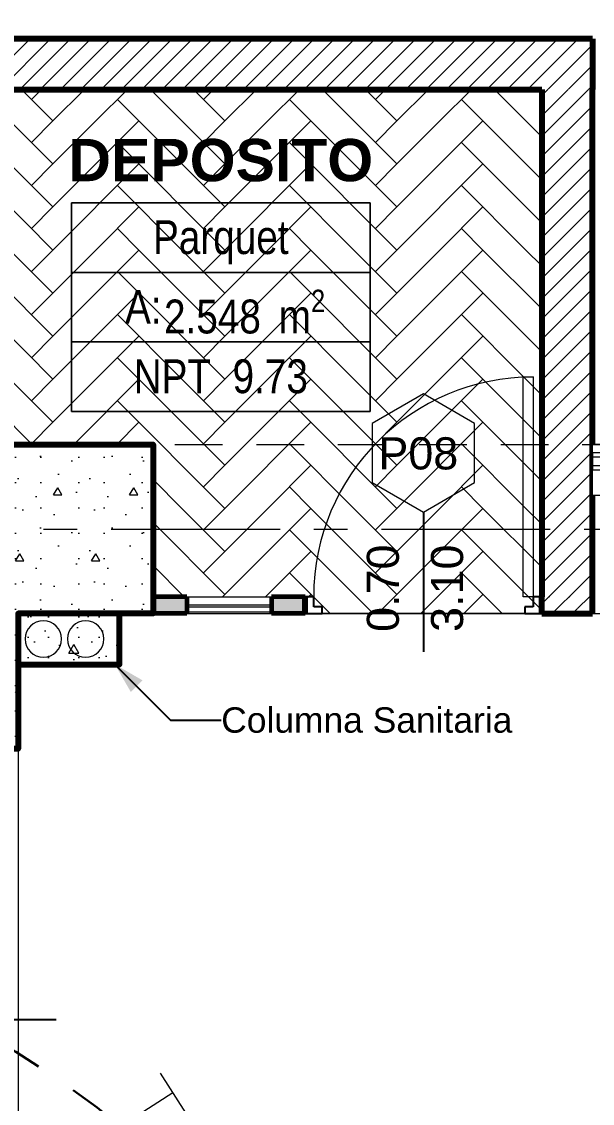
# Model space of a CAD drawing. Header units: inches. Extents: x -19 to 5698, y -728 to 92.
# Drawn here: x 194.581 to 196.27, y 37.952 to 41.15 of the extents above; entities that cross this region are included whole.
import ezdxf

# ---------------------------------------------------------------- set-up
doc = ezdxf.new("R2010")
doc.units = ezdxf.units.IN
doc.header["$MEASUREMENT"] = 0
doc.set_wipeout_variables(frame=1)
doc.header["$PDMODE"] = 1
for name, pattern in [('HIDDEN', [0.375, 0.25, -0.125]), ('Hidden Line', [0.195611, 0.141111, -0.0545]), ('Punto & Raya', [0.65, 0.5, -0.075, 0, -0.075]), ('Rayas', [0.282222, 0.141111, -0.141111]), ('RAYITAS', [0.375, 0.25, -0.125]), ('Wipeout_Contour', [1, 0, -1])]:
    doc.linetypes.add(name, pattern=pattern)
doc.layers.get('0').update_dxf_attribs({"color": 61})
for name, color, linetype, lineweight in [('00 conduct tomacorr', 120, 'HIDDEN', 30), ('T-TECHO-E', 150, 'Continuous', 20), ('TOMACORRIENTE', 22, 'RAYITAS', 9)]:
    doc.layers.add(name, color=color, linetype=linetype, lineweight=lineweight)
for name, color, linetype in [('02 _ ARQ _ ALB _ Ejes Generales', 251, 'Continuous'), ('02 _ ARQ _ ZON _ Espacio.3D', 7, 'Continuous'), ('08 _ STR _ EXT _ 06 Columnas', 7, 'Continuous'), ('08 _ STR _ EXT _ 07 Losa Aligerada', 7, 'Continuous'), ('08 _ STR _ EXT _ 09 Vigas', 251, 'Continuous'), ('Acabado - Muros', 7, 'Continuous'), ('Estructura - 04 MURO', 7, 'Continuous'), ('Estructura - Carga', 7, 'Continuous'), ('Interior - Escaleras & Barandillas', 7, 'Continuous'), ('MEP - HVAC', 7, 'Continuous'), ('Notas - Etiquetas', 7, 'Continuous')]:
    doc.layers.add(name, color=color, linetype=linetype)
doc.styles.add('Estilo_Generado_4', font='swisse.ttf')
doc.styles.add('Estilo_Generado_8', font='arialbd.ttf')
doc.styles.add('Estilo_Generado_9', font='ARIALN.TTF')
doc.dimstyles.new('Estilo_Generado__8', dxfattribs={"dimtxt": 0.18, "dimasz": 0.0912, "dimexe": 0.18, "dimexo": 0.0625, "dimgap": 0, "dimtad": 0, "dimtih": 1, "dimtoh": 1, "dimdec": 4, "dimzin": 0, "dimdsep": 46, "dimcen": 0.09, "dimadec": 0, "dimazin": 0, "dimtfac": 1, "dimtdec": 4, "dimtmove": 0, "dimatfit": 3, "dimldrblk": 'ARROWHEAD_5', "dimfxl": 1, "dimtolj": 1, "dimtzin": 0, "dimarcsym": 0})
pattern_1 = [(45, (185.00004, 1e-08), (-0.03005204, 0.03005204), [])]

# ---------------------------------------------------------------- blocks, each defined once
blk = doc.blocks.new('*X107', base_point=(1608.118, 0))
at = {"layer": '02 _ ARQ _ ZON _ Espacio.3D', "color": 254, "linetype": 'Continuous', "lineweight": 0}
for p, q in [((1617.3753, 40.95), (1617.338, 40.9127)), ((1617.5026, 40.95), (1617.4094, 40.8568)), ((1617.664, 40.8568), (1617.5708, 40.95)), ((1617.7913, 40.8568), (1617.6981, 40.95)), ((1617.7572, 40.95), (1617.7276, 40.9205)), ((1617.8844, 40.95), (1617.7913, 40.8568)), ((1618.0117, 40.95), (1617.9186, 40.8568)), ((1618.1731, 40.8568), (1618.0799, 40.95)), ((1618.3004, 40.8568), (1618.2072, 40.95)), ((1618.2663, 40.95), (1618.2367, 40.9205)), ((1618.3936, 40.95), (1618.3004, 40.8568)), ((1618.5208, 40.95), (1618.4277, 40.8568)), ((1618.6822, 40.8568), (1618.5891, 40.95)), ((1618.8095, 40.8568), (1618.7163, 40.95)), ((1618.7754, 40.95), (1618.7459, 40.9205)), ((1618.9027, 40.95), (1618.8095, 40.8568)), ((1619.03, 40.95), (1618.9368, 40.8568)), ((1619.1913, 40.8568), (1619.0982, 40.95)), ((1619.2381, 40.9373), (1619.2254, 40.95)), ((1617.4731, 40.9205), (1617.5367, 40.8568)), ((1617.9822, 40.9205), (1618.0458, 40.8568)), ((1618.4913, 40.9205), (1618.5549, 40.8568)), ((1619.0004, 40.9205), (1619.0641, 40.8568)), ((1617.4094, 40.8568), (1617.338, 40.7854)), ((1617.5367, 40.8568), (1617.338, 40.6581)), ((1617.7913, 40.6023), (1617.5367, 40.8568)), ((1617.7913, 40.7295), (1617.664, 40.8568)), ((1617.7913, 40.8568), (1617.7276, 40.7932)), ((1617.9186, 40.8568), (1617.7913, 40.7295)), ((1618.0458, 40.8568), (1617.7913, 40.6023)), ((1618.3004, 40.6023), (1618.0458, 40.8568)), ((1618.3004, 40.7295), (1618.1731, 40.8568)), ((1618.3004, 40.8568), (1618.2367, 40.7932)), ((1618.4277, 40.8568), (1618.3004, 40.7295)), ((1618.5549, 40.8568), (1618.3004, 40.6023)), ((1618.8095, 40.6023), (1618.5549, 40.8568)), ((1618.8095, 40.7295), (1618.6822, 40.8568)), ((1618.8095, 40.8568), (1618.7459, 40.7932)), ((1618.9368, 40.8568), (1618.8095, 40.7295)), ((1619.0641, 40.8568), (1618.8095, 40.6023)), ((1619.2381, 40.6828), (1619.0641, 40.8568)), ((1619.2381, 40.8101), (1619.1913, 40.8568)), ((1617.7913, 40.475), (1617.4731, 40.7932)), ((1618.3004, 40.475), (1617.9822, 40.7932)), ((1618.8095, 40.475), (1618.4913, 40.7932)), ((1619.2381, 40.5555), (1619.0004, 40.7932)), ((1617.5367, 40.7295), (1617.338, 40.5309)), ((1617.7913, 40.7295), (1617.7276, 40.6659)), ((1618.0458, 40.7295), (1617.7913, 40.475)), ((1618.3004, 40.7295), (1618.2367, 40.6659)), ((1618.5549, 40.7295), (1618.3004, 40.475)), ((1618.8095, 40.7295), (1618.7459, 40.6659)), ((1619.0641, 40.7295), (1618.8095, 40.475)), ((1617.664, 40.475), (1617.4731, 40.6659)), ((1618.1731, 40.475), (1617.9822, 40.6659)), ((1618.6822, 40.475), (1618.4913, 40.6659)), ((1619.1913, 40.475), (1619.0004, 40.6659)), ((1617.5367, 40.6023), (1617.4094, 40.475)), ((1617.7913, 40.6023), (1617.7276, 40.5386)), ((1618.0458, 40.6023), (1617.9186, 40.475)), ((1618.3004, 40.6023), (1618.2367, 40.5386)), ((1618.5549, 40.6023), (1618.4277, 40.475)), ((1618.8095, 40.6023), (1618.7459, 40.5386)), ((1619.0641, 40.6023), (1618.9368, 40.475)), ((1617.4731, 40.5386), (1617.5367, 40.475)), ((1617.9822, 40.5386), (1618.0458, 40.475)), ((1618.4913, 40.5386), (1618.5549, 40.475)), ((1619.0004, 40.5386), (1619.0641, 40.475)), ((1617.4094, 40.475), (1617.338, 40.4036)), ((1617.5367, 40.475), (1617.338, 40.2763)), ((1617.7913, 40.2204), (1617.5367, 40.475)), ((1617.7913, 40.3477), (1617.664, 40.475)), ((1617.7913, 40.475), (1617.7276, 40.4113)), ((1617.9186, 40.475), (1617.7913, 40.3477)), ((1618.0458, 40.475), (1617.7913, 40.2204)), ((1618.3004, 40.2204), (1618.0458, 40.475)), ((1618.3004, 40.3477), (1618.1731, 40.475)), ((1618.3004, 40.475), (1618.2367, 40.4113)), ((1618.4277, 40.475), (1618.3004, 40.3477)), ((1618.5549, 40.475), (1618.3004, 40.2204)), ((1618.8095, 40.2204), (1618.5549, 40.475)), ((1618.8095, 40.3477), (1618.6822, 40.475)), ((1618.8095, 40.475), (1618.7459, 40.4113)), ((1618.9368, 40.475), (1618.8095, 40.3477)), ((1619.0641, 40.475), (1618.8095, 40.2204)), ((1619.2381, 40.3009), (1619.0641, 40.475)), ((1619.2381, 40.4282), (1619.1913, 40.475)), ((1617.7913, 40.0931), (1617.4731, 40.4113)), ((1618.3004, 40.0931), (1617.9822, 40.4113)), ((1618.8095, 40.0931), (1618.4913, 40.4113)), ((1619.2381, 40.1737), (1619.0004, 40.4113)), ((1617.5367, 40.3477), (1617.338, 40.149)), ((1617.7913, 40.3477), (1617.7276, 40.2841)), ((1618.0458, 40.3477), (1617.7913, 40.0931)), ((1618.3004, 40.3477), (1618.2367, 40.2841)), ((1618.5549, 40.3477), (1618.3004, 40.0931)), ((1618.8095, 40.3477), (1618.7459, 40.2841)), ((1619.0641, 40.3477), (1618.8095, 40.0931)), ((1617.664, 40.0931), (1617.4731, 40.2841)), ((1618.1731, 40.0931), (1617.9822, 40.2841)), ((1618.6822, 40.0931), (1618.4913, 40.2841)), ((1619.1913, 40.0931), (1619.0004, 40.2841)), ((1617.5367, 40.2204), (1617.4094, 40.0931)), ((1617.7913, 40.2204), (1617.7276, 40.1568)), ((1618.0458, 40.2204), (1617.9186, 40.0931)), ((1618.3004, 40.2204), (1618.2367, 40.1568)), ((1618.5549, 40.2204), (1618.4277, 40.0931)), ((1618.8095, 40.2204), (1618.7459, 40.1568)), ((1619.0641, 40.2204), (1618.9368, 40.0931)), ((1617.4731, 40.1568), (1617.5367, 40.0931)), ((1617.9822, 40.1568), (1618.0458, 40.0931)), ((1618.4913, 40.1568), (1618.5549, 40.0931)), ((1619.0004, 40.1568), (1619.0641, 40.0931)), ((1617.4094, 40.0931), (1617.338, 40.0217)), ((1617.5367, 40.0931), (1617.3436, 39.9)), ((1617.7299, 39.9), (1617.5367, 40.0931)), ((1617.7913, 39.9659), (1617.664, 40.0931)), ((1617.7913, 40.0931), (1617.7276, 40.0295)), ((1617.9186, 40.0931), (1617.7913, 39.9659)), ((1618.0458, 40.0931), (1617.8527, 39.9)), ((1618.3004, 39.8386), (1618.0458, 40.0931)), ((1618.3004, 39.9659), (1618.1731, 40.0931)), ((1618.3004, 40.0931), (1618.2367, 40.0295)), ((1618.4277, 40.0931), (1618.3004, 39.9659)), ((1618.5549, 40.0931), (1618.3004, 39.8386)), ((1618.8095, 39.8386), (1618.5549, 40.0931)), ((1618.8095, 39.9659), (1618.6822, 40.0931)), ((1618.8095, 40.0931), (1618.7459, 40.0295)), ((1618.9368, 40.0931), (1618.8095, 39.9659)), ((1619.0641, 40.0931), (1618.8095, 39.8386)), ((1619.2381, 39.9191), (1619.0641, 40.0931)), ((1619.2381, 40.0464), (1619.1913, 40.0931)), ((1617.6026, 39.9), (1617.4731, 40.0295)), ((1618.3004, 39.7113), (1617.9822, 40.0295)), ((1618.8095, 39.7113), (1618.4913, 40.0295)), ((1619.2381, 39.7918), (1619.0004, 40.0295)), ((1617.5367, 39.9659), (1617.4708, 39.9)), ((1617.7913, 39.9659), (1617.7276, 39.9022)), ((1618.0458, 39.9659), (1617.98, 39.9)), ((1618.3004, 39.9659), (1618.2367, 39.9022)), ((1618.5549, 39.9659), (1618.3004, 39.7113)), ((1618.8095, 39.9659), (1618.7459, 39.9022)), ((1619.0641, 39.9659), (1618.8095, 39.7113)), ((1617.4753, 39.9), (1617.4731, 39.9022)), ((1617.9844, 39.9), (1617.9822, 39.9022)), ((1618.6822, 39.7113), (1618.4913, 39.9022)), ((1619.1913, 39.7113), (1619.0004, 39.9022)), ((1618.3004, 39.8386), (1618.2367, 39.7749)), ((1618.5549, 39.8386), (1618.4277, 39.7113)), ((1618.8095, 39.8386), (1618.7459, 39.7749)), ((1619.0641, 39.8386), (1618.9368, 39.7113)), ((1618.1731, 39.7113), (1618.088, 39.7964)), ((1618.4913, 39.7749), (1618.5549, 39.7113)), ((1619.0004, 39.7749), (1619.0641, 39.7113)), ((1618.3004, 39.584), (1618.1731, 39.7113)), ((1618.3004, 39.7113), (1618.2367, 39.6477)), ((1618.4277, 39.7113), (1618.3004, 39.584)), ((1618.5549, 39.7113), (1618.3004, 39.4567)), ((1618.8095, 39.4567), (1618.5549, 39.7113)), ((1618.8095, 39.584), (1618.6822, 39.7113)), ((1618.8095, 39.7113), (1618.7459, 39.6477)), ((1618.9368, 39.7113), (1618.8095, 39.584)), ((1619.0641, 39.7113), (1618.8095, 39.4567)), ((1619.2381, 39.5373), (1619.0641, 39.7113)), ((1619.2381, 39.6645), (1619.1913, 39.7113)), ((1618.3004, 39.4567), (1618.088, 39.6691)), ((1618.739, 39.4), (1618.4913, 39.6477)), ((1619.2381, 39.41), (1619.0004, 39.6477)), ((1618.3004, 39.584), (1618.2367, 39.5204)), ((1618.5549, 39.584), (1618.4209, 39.45)), ((1618.8095, 39.584), (1618.7459, 39.5204)), ((1619.0641, 39.584), (1618.88, 39.4)), ((1618.1799, 39.45), (1618.088, 39.5418)), ((1618.6117, 39.4), (1618.4913, 39.5204)), ((1619.1208, 39.4), (1619.0004, 39.5204)), ((1618.3004, 39.4567), (1618.2936, 39.45)), ((1618.5549, 39.4567), (1618.5381, 39.4399)), ((1618.8095, 39.4567), (1618.7528, 39.4)), ((1619.0641, 39.4567), (1619.0073, 39.4))]:
    blk.add_line(p, q, dxfattribs=at)
for p in [(1617.7276, 40.6659), (1618.2367, 40.6659), (1618.7459, 40.6659), (1617.7276, 40.2841), (1618.2367, 40.2841), (1618.7459, 40.2841), (1617.7276, 39.9022), (1618.2367, 39.9022), (1618.7459, 39.9022), (1618.2367, 39.5204), (1618.7459, 39.5204)]:
    blk.add_point(p, dxfattribs=at)
blk = doc.blocks.new('ARROWHEAD_5')
at = {"linetype": 'Continuous', "lineweight": 0}
blk.add_hatch(color=0, dxfattribs=at).paths.add_polyline_path([(-1, 0.2679), (0, 0), (-1, -0.2679)])
at = {"color": 0, "linetype": 'Continuous', "lineweight": 0}
blk.add_line((0, 0), (-1, 0), dxfattribs=at)
blk = doc.blocks.new('a')
at = {"layer": 'TOMACORRIENTE', "ltscale": 0.05}
h = blk.add_hatch(color=4, dxfattribs=at)
edge = h.paths.add_edge_path()
edge.add_arc((0, 0.0752), 0.0211, 0, 360)
at = {"layer": 'TOMACORRIENTE', "color": 4}
for p, q in [((-0.1455, 0.0963), (-0.0515, 0.0963)), ((-0.0985, 0.0963), (-0.0985, -0.0966)), ((0, 0.0963), (0, -0.0963)), ((0.0623, -0.0963), (0.0623, 0.0963))]:
    blk.add_line(p, q, dxfattribs=at)
blk.add_circle((0, 0.0752), 0.0211, dxfattribs=at)
blk = doc.blocks.new('CABLE 3FACE')
at = {"layer": 'T-TECHO-E', "rotation": 59.94170052614085}
blk.add_blockref('a', (0, 0), dxfattribs=at)

msp = doc.modelspace()

# ---------------------------------------------------------------- hatches: boundary and pattern name
at = {"layer": '08 _ STR _ EXT _ 06 Columnas', "linetype": 'Continuous', "lineweight": 9}
h = msp.add_hatch(dxfattribs=at)
h.set_pattern_fill('HORMIGÓN_EN_MASA_0002', style=0, pattern_type=2)
h.set_pattern_definition([(0, (185.00004, 1e-08), (0, 0.3897114), [0.024375, -0.200625]), (0, (185.11254, 0.19486), (0, 0.3897114), [0.024375, -0.200625]), (60, (185.00004, 1e-08), (-0.3375, 0.1948557), [0.024375, -0.200625]), (60, (185.22504, 1e-08), (-0.3375, 0.1948557), [0.024375, -0.200625]), (120, (185.0244, 1e-08), (0.3375, 0.1948557), [0.024375, -0.200625]), (120, (185.2494, 1e-08), (0.3375, 0.1948557), [0.024375, -0.200625]), (0, (185.00004, 0.0375), (0, 0.075), [0, -0.075, 0, -0.1125]), (45, (185.03754, 0.0375), (-0.05303301, 0.05303301), [0, -0.05625, 0, -0.09375])])
h.paths.add_polyline_path([(194.07, 39), (194.57, 39), (194.57, 39.4), (194.97, 39.4), (194.97, 39.9), (194.07, 39.9)])
at = {"layer": 'Estructura - Carga', "linetype": 'Continuous', "lineweight": 13}
h = msp.add_hatch(dxfattribs=at)
h.set_pattern_fill('HORMIGÓN_ARMADO_0002', color=251, style=0, pattern_type=2)
h.set_pattern_definition([(0, (185.00004, 1e-08), (0, 0.3117692), [0.03, -0.15]), (0, (185.09004, 0.1559), (0, 0.3117692), [0.03, -0.15]), (60, (185.00004, 1e-08), (-0.27, 0.1558846), [0.03, -0.15]), (60, (185.18004, 1e-08), (-0.27, 0.1558846), [0.03, -0.15]), (120, (185.03004, 1e-08), (0.27, 0.1558846), [0.03, -0.15]), (120, (185.21004, 1e-08), (0.27, 0.1558846), [0.03, -0.15]), (0, (185.00004, 0.03), (0, 0.06), [0, -0.06, 0, -0.09]), (45, (185.03004, 0.03), (-0.04242641, 0.04242641), [0, -0.045, 0, -0.075])])
h.paths.add_polyline_path([(194.57, 39.25), (194.87, 39.25), (194.87, 39.4), (194.57, 39.4)])

# ---------------------------------------------------------------- linework, layer by layer
at = {"layer": '00 conduct tomacorr'}
msp.add_arc((193.2868, 35.9748), 2.4826, 347.9803, 96.1679, dxfattribs=at)
at = {"layer": '02 _ ARQ _ ZON _ Espacio.3D', "color": 251, "linetype": 'Continuous', "lineweight": 13}
for p, q in [((195.6118, 40.615), (194.7283, 40.615)), ((194.7283, 40.615), (194.7283, 39.9974)), ((194.7283, 40.615), (195.6118, 40.615)), ((194.7283, 40.4091), (194.7283, 40.615)), ((195.6118, 39.9974), (195.6118, 40.615)), ((195.6118, 40.615), (195.6118, 40.4091)), ((195.6118, 40.4091), (194.7283, 40.4091)), ((194.7283, 40.4091), (195.6118, 40.4091)), ((194.7283, 40.2033), (194.7283, 40.4091)), ((195.6118, 40.4091), (195.6118, 40.2033)), ((195.6118, 40.2033), (194.7283, 40.2033)), ((194.7283, 40.2033), (195.6118, 40.2033)), ((194.7283, 39.9974), (194.7283, 40.2033)), ((195.6118, 40.2033), (195.6118, 39.9974)), ((194.7283, 39.9974), (195.6118, 39.9974)), ((195.6118, 39.9974), (194.7283, 39.9974))]:
    msp.add_line(p, q, dxfattribs=at)
at = {"layer": '02 _ ARQ _ ZON _ Espacio.3D', "color": 254, "linetype": 'Continuous', "lineweight": 0, "flags": 128}
for points in [[(196.1201, 40.95), (194.22, 40.95), (194.22, 39.9), (194.97, 39.9), (194.97, 39.45), (195.4201, 39.45), (195.4201, 39.4), (196.1201, 39.4), (196.1201, 39.9)], [(201.07, 31.0002), (205.02, 31), (205.02, 39), (201.0699, 39), (201.0698, 39.7505), (196.27, 39.7505), (196.2701, 39.4), (194.57, 39.4), (194.57, 37.7), (194.22, 37.7), (194.22, 33.75), (193.32, 33.75), (193.32, 29.75), (194.07, 29.75), (194.07, 30.7), (194.57, 30.7), (194.57, 30.2), (195.07, 30.2), (195.07, 29.75), (201.07, 29.75)]]:
    msp.add_lwpolyline(points, close=True, dxfattribs=at)
at = {"layer": '08 _ STR _ EXT _ 06 Columnas', "color": 7, "linetype": 'Continuous', "lineweight": 80, "flags": 128}
msp.add_lwpolyline([(194.07, 39), (194.07, 39.9), (194.97, 39.9), (194.97, 39.4), (194.57, 39.4), (194.57, 39)], close=True, dxfattribs=at)
at = {"layer": '08 _ STR _ EXT _ 07 Losa Aligerada', "color": 7, "linetype": 'Rayas', "lineweight": 18, "flags": 128}
msp.add_lwpolyline([(193.22, 11.97, 1.049431), (198.7937, 6.3), (209.6003, 6.3), (209.6003, 6.2005), (214.7981, 6.2005), (214.7981, 7.2), (222.07, 7.2), (222.07, 5.6637), (223.2699, 5.6637), (223.2699, 4.2), (228.3699, 4.2), (228.3699, 5.6637), (229.57, 5.6637), (229.57, 7.2), (236.57, 7.2), (236.57, 14.9999), (236.57, 15.1499), (236.57, 15.1499), (236.57, 15.7999), (236.57, 15.7999), (236.57, 18.1001), (236.57, 20.35), (234.07, 20.35), (231.67, 20.35), (231.67, 22.35), (231.67, 22.6), (231.67, 24.5), (231.67, 24.75), (231.67, 26.75), (236.57, 26.75), (236.57, 29.7), (236.57, 35.2005), (236.57, 39.9), (228.67, 39.9), (223.5529, 39.9), (223.5529, 40.9), (218.9324, 40.9), (218.9324, 39.9), (208.37, 39.9), (208.37, 41.4352), (207.42, 41.4352), (207.42, 42.9), (202.22, 42.9), (202.22, 41.4352), (201.2699, 41.4352), (201.2699, 39.9), (196.2701, 39.9), (196.2701, 41.1), (192.8701, 41.1), (192.8701, 37.7), (194.07, 37.7), (194.07, 33.9), (193.17, 33.9), (193.17, 21.2663), (193.22, 21.2663)], format="xyb", close=True, dxfattribs=at)
at = {"layer": '08 _ STR _ EXT _ 07 Losa Aligerada', "color": 7, "linetype": 'Continuous', "lineweight": 18, "flags": 128}
msp.add_lwpolyline([(208.37, 42.6544), (207.42, 42.6544), (207.42, 42.9), (202.22, 42.9), (202.22, 42.6544), (201.2699, 42.6544), (201.2699, 39.9), (196.1201, 39.9), (196.1201, 40.95), (193.0201, 40.95), (193.0201, 37.7), (194.1639, 37.7), (194.1639, 33.9), (193.17, 33.9), (193.17, 23.8932), (193.17, 6.3), (212.718, 6.3)], dxfattribs=at)
at = {"layer": 'Acabado - Muros', "color": 7, "linetype": 'Continuous', "lineweight": 60}
for p, q in [((194.97, 39.45), (194.97, 39.4)), ((195.4201, 39.45), (195.4201, 39.4))]:
    msp.add_line(p, q, dxfattribs=at)
at = {"layer": 'Estructura - 04 MURO', "color": 165, "linetype": 'Continuous', "lineweight": 15}
for p, q in [((196.0651, 39.45), (196.0651, 40.1)), ((196.0651, 40.1), (196.0951, 40.1)), ((196.0951, 40.1), (196.0951, 39.45)), ((196.0951, 39.45), (196.0651, 39.45))]:
    msp.add_line(p, q, dxfattribs=at)
at = {"layer": 'Estructura - 04 MURO', "color": 152, "linetype": 'Continuous', "lineweight": 25}
for p, q in [((195.7701, 39.7), (195.7701, 39.2875)), ((194.17, 38.2), (194.6825, 38.2))]:
    msp.add_line(p, q, dxfattribs=at)
at = {"layer": 'Estructura - 04 MURO', "color": 7, "linetype": 'Continuous', "lineweight": 80}
msp.add_line((195.4201, 39.4), (195.4201, 39.45), dxfattribs=at)
msp.add_line((195.4201, 39.4), (195.4201, 39.45), dxfattribs=at)
msp.add_line((195.4201, 39.4), (195.4201, 39.45), dxfattribs=at)
at = {"layer": 'Estructura - 04 MURO', "color": 165, "linetype": 'Continuous', "lineweight": 25}
for p, q in [((195.4451, 39.45), (195.4201, 39.45)), ((195.4201, 39.45), (195.4201, 39.4)), ((195.4451, 39.42), (195.4451, 39.45)), ((196.0951, 39.45), (196.0951, 39.42)), ((195.4701, 39.42), (195.4451, 39.42)), ((195.4701, 39.4), (195.4701, 39.42)), ((196.0951, 39.42), (196.0701, 39.42)), ((196.0701, 39.42), (196.0701, 39.4)), ((195.4201, 39.4), (195.4701, 39.4))]:
    msp.add_line(p, q, dxfattribs=at)
at = {"layer": 'Estructura - 04 MURO', "color": 251, "linetype": 'Continuous', "lineweight": 13, "flags": 128}
msp.add_lwpolyline([(195.7701, 40.05), (195.6185, 39.9625), (195.6185, 39.7875), (195.7701, 39.7), (195.9216, 39.7875), (195.9216, 39.9625)], close=True, dxfattribs=at)
at = {"layer": 'Estructura - 04 MURO', "color": 165, "linetype": 'Continuous', "lineweight": 15}
msp.add_arc((196.0951, 39.45), 0.65, 90, 180, dxfattribs=at)
at = {"layer": 'Estructura - Carga', "color": 7, "linetype": 'Continuous', "lineweight": 80, "flags": 128}
msp.add_lwpolyline([(194.57, 39.25), (194.87, 39.25), (194.87, 39.4), (194.57, 39.4)], close=True, dxfattribs=at)
at = {"layer": 'MEP - HVAC', "color": 7, "linetype": 'Continuous', "lineweight": 13, "flags": 128}
for points in [[(194.699, 39.325, 1), (194.591, 39.325, 1)], [(194.824, 39.325, 1), (194.716, 39.325, 1)]]:
    msp.add_lwpolyline(points, format="xyb", close=True, dxfattribs=at)

# ---------------------------------------------------------------- block references
at = {"layer": '00 conduct tomacorr', "xscale": 1.47256122672843, "yscale": 1.47256122672843, "zscale": 1.47256122672843, "rotation": 242.6176175095746}
msp.add_blockref('CABLE 3FACE', (194.9868, 37.7841), dxfattribs=at)
at = {"layer": '02 _ ARQ _ ZON _ Espacio.3D', "color": 5, "linetype": 'Continuous', "lineweight": 25}
msp.add_blockref('*X107', (185, 0), dxfattribs=at)

# ---------------------------------------------------------------- texts
at = {"layer": '02 _ ARQ _ ZON _ Espacio.3D', "color": 251, "lineweight": 25, "attachment_point": 2}
for s, insert, char_height, style in [('\\A1;{\\pqc;\\pt0;\\fArial|b1|i0|c0|p34;DEPOSITO}', (195.1701, 40.8035), 0.125, 'Estilo_Generado_8'), ('\\A1;{\\pqc;\\pt0;\\fArial Narrow|b0|i0|c0|p34;Parquet}', (195.1701, 40.5632), 0.1, 'Estilo_Generado_9'), ('\\A1;{\\pqc;\\pt0;\\fArial Narrow|b0|i0|c0|p34;A: }', (194.9409, 40.3573), 0.1, 'Estilo_Generado_9'), ('\\A1;{\\pqc;\\pt0,0.3;\\fArial Narrow|b0|i0|c0|p34;2.548\\fArial Narrow|b0|i0|c0|p34;\\A1{\\H.66x;\\S^  ;}\\fArial Narrow|b0|i0|c0|p34; m\\fArial Narrow|b0|i0|c0|p34;\\A1{\\H.66x;\\S2^  ;}}', (195.2406, 40.3577), 0.1, 'Estilo_Generado_9'), ('\\A1;{\\pqc;\\pt0;\\fArial Narrow|b0|i0|c0|p34;NPT  9.73}', (195.1701, 40.1518), 0.1, 'Estilo_Generado_9')]:
    msp.add_mtext(s, dxfattribs=dict(at, insert=insert, char_height=char_height, style=style))
at = {"layer": 'Estructura - 04 MURO', "color": 251, "lineweight": 25, "insert": (195.6368, 39.825), "char_height": 0.095, "attachment_point": 7, "style": 'Estilo_Generado_4'}
msp.add_mtext('\\A1;{\\pql;\\pt0;\\fSwis721 Ex BT|b0|i0|c0|p34;P08\\fSwis721 Ex BT|b0|i0|c0|p34;\\fSwis721 Ex BT|b0|i0|c0|p34;\\fSwis721 Ex BT|b0|i0|c0|p34;}', dxfattribs=at)
at = {"layer": 'Estructura - 04 MURO', "color": 251, "lineweight": 25, "char_height": 0.095, "attachment_point": 7, "rotation": 90, "style": 'Estilo_Generado_4'}
for s, insert in [('\\A1;{\\pql;\\pt0;\\fSwis721 Ex BT|b0|i0|c0|p34;0.70\\fSwis721 Ex BT|b0|i0|c0|p34;\\A1{\\H.66x;\\S^  ;}\\fSwis721 Ex BT|b0|i0|c0|p34;\\fSwis721 Ex BT|b0|i0|c0|p34;}', (195.7251, 39.346)), ('\\A1;{\\pql;\\pt0;\\fSwis721 Ex BT|b0|i0|c0|p34;3.10\\fSwis721 Ex BT|b0|i0|c0|p34;\\A1{\\H.66x;\\S^  ;}\\fSwis721 Ex BT|b0|i0|c0|p34;\\fSwis721 Ex BT|b0|i0|c0|p34;}', (195.9151, 39.346))]:
    msp.add_mtext(s, dxfattribs=dict(at, insert=insert))
at = {"layer": 'Notas - Etiquetas', "color": 5, "linetype": 'Continuous', "lineweight": 35, "insert": (195.1714, 39.0849), "char_height": 0.075, "attachment_point": 4, "style": 'Estilo_Generado_4'}
msp.add_mtext('\\A1;{\\pql;\\fSwis721 Ex BT|b0|i0|c0|p34;Columna Sanitaria}', dxfattribs=at)

# ---------------------------------------------------------------- leaders
at = {"layer": 'Notas - Etiquetas', "color": 144, "linetype": 'Continuous', "lineweight": 13, "annotation_type": 0, "has_hookline": 1, "hookline_direction": 0, "text_width": 1.0171}
msp.add_leader([(194.8567, 39.25), (195.0214, 39.0849), (195.1714, 39.0849)], dimstyle='Estilo_Generado__8', dxfattribs=at)

# ---------------------------------------------------------------- next in the draw order: wipeouts: each hides what was drawn before it
at = {"color": 254, "linetype": 'Wipeout_Contour', "lineweight": 0, "ltscale": 6475.173182}
msp.add_wipeout([(195.3201, 39.4), (195.3201, 39.45), (195.07, 39.45), (195.07, 39.4)], dxfattribs=at).dxf.layer = 'Acabado - Muros'
at = {"color": 254, "linetype": 'Wipeout_Contour', "lineweight": 0, "ltscale": 4859.058896}
msp.add_wipeout([(196.1201, 40.95), (196.2701, 40.95), (196.2701, 41.1)], dxfattribs=at).dxf.layer = 'Estructura - 04 MURO'
at = {"color": 254, "linetype": 'Wipeout_Contour', "lineweight": 0, "ltscale": 4859.791222}
msp.add_wipeout([(196.1201, 39.4), (196.2701, 39.4), (196.1201, 39.45)], dxfattribs=at).dxf.layer = 'Estructura - 04 MURO'

# ---------------------------------------------------------------- next in the draw order: hatches: boundary and pattern name
at = {"layer": 'Estructura - 04 MURO', "linetype": 'Continuous', "lineweight": 5}
h = msp.add_hatch(dxfattribs=at)
h.set_pattern_fill('LADRILLO_COMÚN_0002', color=250, style=0, pattern_type=2)
h.set_pattern_definition(pattern_1)
h.paths.add_polyline_path([(196.1201, 40.95), (196.2701, 40.95), (196.2701, 41.1)])
h = msp.add_hatch(dxfattribs=at)
h.set_pattern_fill('LADRILLO_COMÚN_0002', color=250, style=0, pattern_type=2)
h.set_pattern_definition(pattern_1)
h.paths.add_polyline_path([(196.1201, 39.4), (196.2701, 39.4), (196.1201, 39.45)])

# ---------------------------------------------------------------- next in the draw order: linework, layer by layer
at = {"layer": 'Acabado - Muros', "color": 7, "linetype": 'Continuous', "lineweight": 60}
for p, q in [((195.07, 39.45), (194.97, 39.45)), ((195.4201, 39.45), (195.3201, 39.45))]:
    msp.add_line(p, q, dxfattribs=at)
at = {"layer": 'Acabado - Muros', "color": 251, "linetype": 'Continuous', "lineweight": 13, "flags": 128}
for points in [[(195.07, 39.45), (195.3201, 39.45)], [(195.07, 39.4), (195.3201, 39.4)]]:
    msp.add_lwpolyline(points, dxfattribs=at)

# ---------------------------------------------------------------- next in the draw order: wipeouts: each hides what was drawn before it
at = {"color": 254, "linetype": 'Wipeout_Contour', "lineweight": 0, "ltscale": 6475.172208}
msp.add_wipeout([(195.3201, 39.405), (195.3201, 39.425), (195.07, 39.425), (195.07, 39.405)], dxfattribs=at).dxf.layer = 'Acabado - Muros'
at = {"color": 254, "linetype": 'Wipeout_Contour', "lineweight": 0, "ltscale": 4859.937749}
msp.add_wipeout([(196.1201, 40.95), (196.2701, 41.1), (196.1201, 41.1)], dxfattribs=at).dxf.layer = 'Estructura - 04 MURO'
at = {"color": 254, "linetype": 'Wipeout_Contour', "lineweight": 0, "ltscale": 4859.791222}
msp.add_wipeout([(196.1201, 39.4), (196.2701, 39.4), (196.1201, 39.45)], dxfattribs=at).dxf.layer = 'Estructura - 04 MURO'

# ---------------------------------------------------------------- next in the draw order: hatches: boundary and pattern name
at = {"layer": 'Acabado - Muros', "linetype": 'Continuous', "lineweight": 0}
for points in [[(195.07, 39.4), (195.07, 39.45), (194.97, 39.45), (194.97, 39.4)], [(195.3201, 39.4), (195.4201, 39.4), (195.4201, 39.45), (195.3201, 39.45)]]:
    msp.add_hatch(color=254, dxfattribs=at).paths.add_polyline_path(points)
h = msp.add_hatch(dxfattribs=at)
h.set_pattern_fill('CONTRACHAPADO_0002', color=254, style=0, pattern_type=2)
h.set_pattern_definition([(0, (185.000038, 1e-08), (0, 0.030000001), [])])
h.paths.add_polyline_path([(195.3201, 39.405), (195.3201, 39.425), (195.07, 39.425), (195.07, 39.405)])
at = {"layer": 'Estructura - 04 MURO', "linetype": 'Continuous', "lineweight": 5}
h = msp.add_hatch(dxfattribs=at)
h.set_pattern_fill('LADRILLO_COMÚN_0002', color=250, style=0, pattern_type=2)
h.set_pattern_definition(pattern_1)
h.paths.add_polyline_path([(196.1201, 40.95), (196.2701, 41.1), (196.1201, 41.1)])
h = msp.add_hatch(dxfattribs=at)
h.set_pattern_fill('LADRILLO_COMÚN_0002', color=250, style=0, pattern_type=2)
h.set_pattern_definition(pattern_1)
h.paths.add_polyline_path([(196.1201, 39.4), (196.2701, 39.4), (196.1201, 39.45)])

# ---------------------------------------------------------------- next in the draw order: linework, layer by layer
at = {"layer": 'Acabado - Muros', "color": 7, "linetype": 'Continuous', "lineweight": 60}
for p, q in [((195.07, 39.45), (195.07, 39.4)), ((195.3201, 39.45), (195.3201, 39.4)), ((195.07, 39.4), (194.97, 39.4)), ((195.4201, 39.4), (195.3201, 39.4))]:
    msp.add_line(p, q, dxfattribs=at)
at = {"layer": 'Acabado - Muros', "color": 7, "linetype": 'Continuous', "lineweight": 13, "flags": 128}
msp.add_lwpolyline([(195.3201, 39.405), (195.3201, 39.425), (195.07, 39.425), (195.07, 39.405)], close=True, dxfattribs=at)
at = {"layer": 'Estructura - 04 MURO', "color": 7, "linetype": 'Continuous', "lineweight": 80, "flags": 128}
msp.add_lwpolyline([(196.2701, 41.1), (196.2701, 40.95)], dxfattribs=at)

# ---------------------------------------------------------------- next in the draw order: wipeouts: each hides what was drawn before it
at = {"color": 254, "linetype": 'Wipeout_Contour', "lineweight": 0, "ltscale": 6472.833093}
msp.add_wipeout([(193.0201, 40.95), (196.1201, 40.95), (196.1201, 41.1), (193.0201, 41.1)], dxfattribs=at).dxf.layer = 'Estructura - 04 MURO'
at = {"color": 254, "linetype": 'Wipeout_Contour', "lineweight": 0, "ltscale": 4859.791222}
msp.add_wipeout([(196.1201, 39.4), (196.2701, 39.4), (196.1201, 39.45)], dxfattribs=at).dxf.layer = 'Estructura - 04 MURO'

# ---------------------------------------------------------------- next in the draw order: hatches: boundary and pattern name
at = {"layer": 'Estructura - 04 MURO', "linetype": 'Continuous', "lineweight": 5}
h = msp.add_hatch(dxfattribs=at)
h.set_pattern_fill('LADRILLO_COMÚN_0002', color=250, style=0, pattern_type=2)
h.set_pattern_definition(pattern_1)
h.paths.add_polyline_path([(193.0201, 40.95), (196.1201, 40.95), (196.1201, 41.1), (193.0201, 41.1)])
h = msp.add_hatch(dxfattribs=at)
h.set_pattern_fill('LADRILLO_COMÚN_0002', color=250, style=0, pattern_type=2)
h.set_pattern_definition(pattern_1)
h.paths.add_polyline_path([(196.1201, 39.4), (196.2701, 39.4), (196.1201, 39.45)])

# ---------------------------------------------------------------- next in the draw order: linework, layer by layer
at = {"layer": 'Estructura - 04 MURO', "color": 7, "linetype": 'Continuous', "lineweight": 80, "flags": 128}
for points in [[(196.2701, 41.1), (193.0201, 41.1)], [(194.22, 40.95), (196.1201, 40.95)]]:
    msp.add_lwpolyline(points, dxfattribs=at)

# ---------------------------------------------------------------- next in the draw order: wipeouts: each hides what was drawn before it
at = {"color": 254, "linetype": 'Wipeout_Contour', "lineweight": 0, "ltscale": 4859.791222}
msp.add_wipeout([(196.1201, 39.4), (196.2701, 39.4), (196.1201, 39.45)], dxfattribs=at).dxf.layer = 'Estructura - 04 MURO'

# ---------------------------------------------------------------- next in the draw order: hatches: boundary and pattern name
at = {"layer": 'Estructura - 04 MURO', "linetype": 'Continuous', "lineweight": 5}
h = msp.add_hatch(dxfattribs=at)
h.set_pattern_fill('LADRILLO_COMÚN_0002', color=250, style=0, pattern_type=2)
h.set_pattern_definition(pattern_1)
h.paths.add_polyline_path([(196.1201, 39.4), (196.2701, 39.4), (196.1201, 39.45)])

# ---------------------------------------------------------------- next in the draw order: wipeouts: each hides what was drawn before it
at = {"color": 254, "linetype": 'Wipeout_Contour', "lineweight": 0, "ltscale": 4858.967031}
msp.add_wipeout([(196.1201, 39.45), (196.2701, 39.4), (196.2701, 39.45)], dxfattribs=at).dxf.layer = 'Estructura - 04 MURO'

# ---------------------------------------------------------------- next in the draw order: hatches: boundary and pattern name
at = {"layer": 'Estructura - 04 MURO', "linetype": 'Continuous', "lineweight": 5}
h = msp.add_hatch(dxfattribs=at)
h.set_pattern_fill('LADRILLO_COMÚN_0002', color=250, style=0, pattern_type=2)
h.set_pattern_definition(pattern_1)
h.paths.add_polyline_path([(196.1201, 39.45), (196.2701, 39.4), (196.2701, 39.45)])

# ---------------------------------------------------------------- next in the draw order: linework, layer by layer
at = {"layer": '08 _ STR _ EXT _ 09 Vigas', "color": 251, "linetype": 'Hidden Line', "lineweight": 13, "true_color": 0x636466}
msp.add_line((194.57, 39.4), (201.07, 39.4), dxfattribs=at)
at = {"layer": 'Estructura - 04 MURO', "color": 165, "linetype": 'Continuous', "lineweight": 25}
msp.add_line((196.0701, 39.4), (196.1201, 39.4), dxfattribs=at)
at = {"layer": 'Estructura - 04 MURO', "color": 7, "linetype": 'Continuous', "lineweight": 80, "flags": 128}
msp.add_lwpolyline([(196.1201, 39.4), (196.2701, 39.4)], dxfattribs=at)

# ---------------------------------------------------------------- next in the draw order: wipeouts: each hides what was drawn before it
at = {"color": 254, "linetype": 'Wipeout_Contour', "lineweight": 0, "ltscale": 6479.249048}
msp.add_wipeout([(196.1201, 40.95), (196.1201, 39.45), (196.2701, 39.45), (196.2701, 40.95)], dxfattribs=at).dxf.layer = 'Estructura - 04 MURO'

# ---------------------------------------------------------------- next in the draw order: hatches: boundary and pattern name
at = {"layer": 'Estructura - 04 MURO', "linetype": 'Continuous', "lineweight": 5}
h = msp.add_hatch(dxfattribs=at)
h.set_pattern_fill('LADRILLO_COMÚN_0002', color=250, style=0, pattern_type=2)
h.set_pattern_definition(pattern_1)
h.paths.add_polyline_path([(196.1201, 40.95), (196.1201, 39.45), (196.2701, 39.45), (196.2701, 40.95)])

# ---------------------------------------------------------------- next in the draw order: linework, layer by layer
at = {"layer": '02 _ ARQ _ ALB _ Ejes Generales', "color": 251, "linetype": 'Punto & Raya', "lineweight": 13, "true_color": 0x636466}
msp.add_line((190.8454, 39.65), (239.57, 39.65), dxfattribs=at)
at = {"layer": 'Estructura - 04 MURO', "color": 165, "linetype": 'Continuous', "lineweight": 25}
for p, q in [((196.1201, 39.45), (196.0951, 39.45)), ((196.1201, 39.4), (196.1201, 39.45))]:
    msp.add_line(p, q, dxfattribs=at)
at = {"layer": 'Estructura - 04 MURO', "color": 7, "linetype": 'Continuous', "lineweight": 80}
msp.add_line((196.1201, 39.4), (196.1201, 39.45), dxfattribs=at)
msp.add_line((196.1201, 39.4), (196.1201, 39.45), dxfattribs=at)
msp.add_line((196.1201, 39.4), (196.1201, 39.45), dxfattribs=at)
at = {"layer": 'Estructura - 04 MURO', "color": 7, "linetype": 'Continuous', "lineweight": 80, "flags": 128}
for points in [[(196.1201, 40.95), (196.1201, 39.45)], [(196.2701, 39.4), (196.2701, 40.95)]]:
    msp.add_lwpolyline(points, dxfattribs=at)

# ---------------------------------------------------------------- next in the draw order: wipeouts: each hides what was drawn before it
at = {"color": 254, "linetype": 'Wipeout_Contour', "lineweight": 0, "ltscale": 6489.107918}
msp.add_wipeout([(201.0699, 39.9), (196.2701, 39.9), (196.2701, 39.75), (201.0699, 39.75)], dxfattribs=at).dxf.layer = 'Estructura - 04 MURO'

# ---------------------------------------------------------------- next in the draw order: linework, layer by layer
at = {"layer": '08 _ STR _ EXT _ 09 Vigas', "color": 251, "linetype": 'Hidden Line', "lineweight": 13, "true_color": 0x636466}
msp.add_line((194.07, 39.9), (236.57, 39.9), dxfattribs=at)
at = {"layer": 'Estructura - 04 MURO', "color": 7, "linetype": 'Continuous', "lineweight": 13, "flags": 128}
for points in [[(201.0699, 39.9), (196.2701, 39.9)], [(196.2701, 39.75), (196.2701, 39.9)], [(196.2701, 39.75), (201.0699, 39.75)]]:
    msp.add_lwpolyline(points, dxfattribs=at)
at = {"layer": 'Interior - Escaleras & Barandillas', "color": 161, "linetype": 'Continuous', "lineweight": 13, "flags": 128}
for points in [[(196.2701, 39.875), (196.2701, 39.825), (201.0699, 39.825), (201.0699, 39.875)], [(196.2701, 39.8625), (196.2701, 39.8375), (201.0699, 39.8375), (201.0699, 39.8625)], [(196.2701, 39.8625), (196.2701, 39.8375), (201.0699, 39.8375), (201.0699, 39.8625)], [(196.2701, 39.8625), (196.2701, 39.8375), (201.0699, 39.8375), (201.0699, 39.8625)]]:
    msp.add_lwpolyline(points, close=True, dxfattribs=at)

doc.saveas('drawing.dxf')
